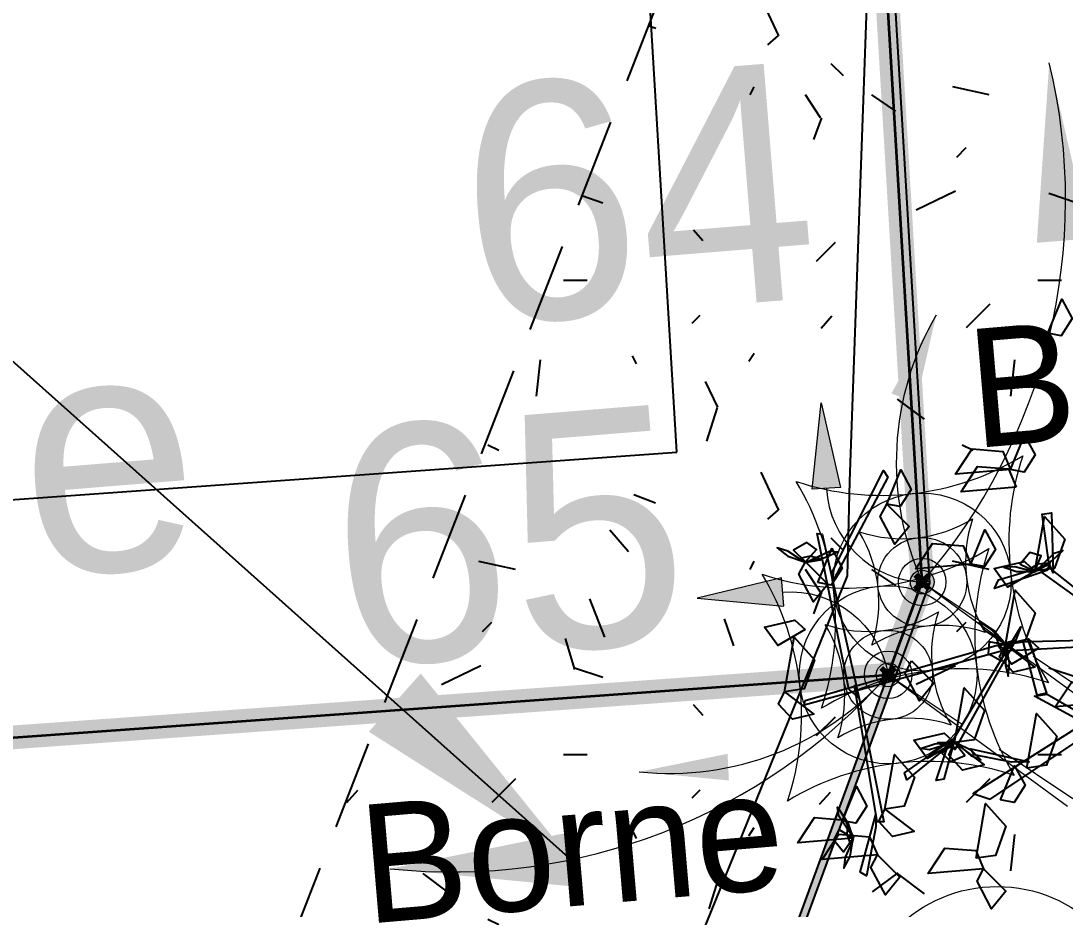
# Model space of a CAD drawing. Header units: metres. Extents: x 1851758 to 1852050, y 5187822 to 5188223.
# Drawn here: x 1851974.421 to 1851978.824, y 5187890.857 to 5187894.601 of the extents above; entities that cross this region are included whole.
import ezdxf

# ---------------------------------------------------------------- set-up
doc = ezdxf.new("R2010")
doc.units = ezdxf.units.M
doc.header["$LTSCALE"] = 2.5
doc.header["$PDMODE"] = 35
doc.header["$PDSIZE"] = 0.03
doc.linetypes.add('L8', pattern=[0.22499999999999998, 0.15, -0.075])
doc.layers.get('0').update_dxf_attribs({"linetype": 'CONTINUOUS', "lineweight": 30})
for name, color, linetype, plot in [('N', 1, 'CONTINUOUS', False), ('PRO_PAR_CONT_DA', 40, 'CONTINUOUS', False), ('PRO_PAR_CONT_DA_D', 7, 'CONTINUOUS', False)]:
    doc.layers.add(name, color=color, linetype=linetype, plot=plot)
for name, color, linetype, lineweight in [('PAR_COT', 150, 'CONTINUOUS', 20), ('PRO_IMP_REP', 6, 'CONTINUOUS', 15), ('PRO_IMP_REP_VENTE', 6, 'CONTINUOUS', 15), ('PRO_PAR', 1, 'CONTINUOUS', 35), ('PRO_PAR_COT', 200, 'CONTINUOUS', 20), ('PRO_PAR_COT_DA', 150, 'CONTINUOUS', 20), ('PRO_PAR_COT_VENTE', 150, 'CONTINUOUS', 20), ('PRO_PAR_DA', 1, 'CONTINUOUS', 35), ('PRO_PAR_P', 7, 'CONTINUOUS', 70), ('PRO_PAR_P_DA', 7, 'CONTINUOUS', 70), ('PRO_PAR_SURF', 157, 'CONTINUOUS', 20), ('PRO_VOI_DEMOLITION', 6, 'CONTINUOUS', 15), ('Z', 7, 'CONTINUOUS', 9)]:
    doc.layers.add(name, color=color, linetype=linetype, lineweight=lineweight)
for name, color, linetype in [('PFM_VRD ET 2D', 7, 'CONTINUOUS'), ('PRO_DEMOL_VEG', 94, 'CONTINUOUS'), ('PRO_PAR_N', 6, 'CONTINUOUS'), ('PRO_PAR_N_DA', 6, 'CONTINUOUS'), ('PRO_VOI', 7, 'CONTINUOUS'), ('PRO_VOI_PLANCHETTES', 232, 'CONTINUOUS'), ('PRO_VOI_VEG', 81, 'CONTINUOUS')]:
    doc.layers.add(name, color=color, linetype=linetype)
doc.styles.add('_ECRITURE', font='NEWSGOTN.TTF')
doc.styles.add('Ecriture', font='NEWSGOTN.TTF')
doc.styles.add('SIMPLEX', font='SIMPLEX.SHX', dxfattribs={"oblique": 27})
doc.styles.get("Standard").update_dxf_attribs({"font": 'arial.ttf'})
doc.dimstyles.get("Standard").update_dxf_attribs({"dimtxt": 0.18, "dimasz": 0.18, "dimexe": 0.18, "dimexo": 0.0625, "dimgap": 0.09, "dimtad": 0, "dimtih": 1, "dimtoh": 1, "dimdec": 4, "dimzin": 0, "dimdsep": 46, "dimtxsty": 'Standard', "dimcen": 0.09, "dimadec": 0, "dimazin": 0, "dimtfac": 1, "dimtdec": 4, "dimtofl": 0, "dimtmove": 0, "dimatfit": 3, "dimfxl": 0, "dimtolj": 1, "dimtzin": 0, "dimarcsym": 0})

# ---------------------------------------------------------------- blocks, each defined once
blk = doc.blocks.new('arbre4')
at = {"layer": 'PRO_VOI_VEG', "linetype": 'ByBlock', "lineweight": -2, "extrusion": (0.6328515770547518, 0.1675419686246528, 0.7559289451851208), "elevation": 5.996452200444799, "flags": 128}
blk.add_lwpolyline([(4.654852707750016, 6.273199076047403), (4.827847909430257, 5.930684353374634), (4.641111694973862, 5.955216664754643), (4.573319949038878, 6.163592308087924), (4.654852707750016, 6.273199076047403)], close=True, dxfattribs=at)
at = {"layer": 'PRO_VOI_VEG', "color": 42, "linetype": 'ByBlock', "lineweight": -2, "extrusion": (-0.3625395980438925, -0.7489143707535945, 0.5547001939146232), "elevation": 2.652228867527713, "flags": 128}
blk.add_lwpolyline([(-5.223895430211493, 5.385470494438495), (-4.892293735069066, 7.020008343297926), (-4.848080178813778, 6.926069386449705), (-5.201788652241746, 5.291531537290787), (-5.223895430211493, 5.385470494438495)], close=True, dxfattribs=at)
at = {"layer": 'PRO_VOI_VEG', "linetype": 'ByBlock', "lineweight": -2, "extrusion": (0.6328515770547773, 0.1675419686247117, 0.7559289451850864), "elevation": 2.161920590225206, "flags": 128}
blk.add_lwpolyline([(4.217413179013985, 5.506706405955171), (4.390408380694165, 5.164191683282434), (4.203672166237757, 5.188723994662394), (4.13588042030284, 5.397099637995696), (4.217413179013985, 5.506706405955171)], close=True, dxfattribs=at)
at = {"layer": 'PRO_VOI_VEG', "linetype": 'ByBlock', "lineweight": -2, "extrusion": (-0.09544169165525994, 0.3605092164952513, 0.9278598969219235), "elevation": 7.146924428846957, "flags": 128}
blk.add_lwpolyline([(1.718209917887853, -1.304973071737955), (2.126277292609412, -1.549691374815339), (1.891194999310345, -1.655889883697944), (1.687161311585565, -1.480431476169171), (1.718209917887853, -1.304973071737955)], close=True, dxfattribs=at)
at = {"layer": 'PRO_VOI_VEG', "linetype": 'ByBlock', "lineweight": -2, "extrusion": (0.6328515720026543, 0.167541974855437, 0.7559289480336822), "elevation": 3.520110823367421, "flags": 128}
blk.add_lwpolyline([(3.876127308524204, 5.321483412621653), (4.049122508607249, 4.97896868822796), (3.862386293061697, 5.003501001444858), (3.794594549840364, 5.211876644111426), (3.876127308524204, 5.321483412621653)], close=True, dxfattribs=at)
at = {"layer": 'PRO_VOI_VEG', "linetype": 'ByBlock', "lineweight": -2, "extrusion": (0.8436645281365724, 0.2233528694954795, 0.4882045264561053), "flags": 128}
for points, elevation in [([(4.217413178038201, 6.308820920877058), (3.954941412186884, 6.203104699163356), (3.89905989255878, 6.57930256772069), (4.1600301536261, 6.521441191251545), (4.217413178038201, 6.308820920877058)], 0.3811324265533615), ([(1.808580141436842, 7.146548760545708), (1.546108375585496, 7.040832538832011), (1.490226855957393, 7.417030407389332), (1.751197117368036, 7.359169031553112), (1.808580141436842, 7.146548760545708)], -1.116415318397298)]:
    blk.add_lwpolyline(points, close=True, dxfattribs=dict(at, elevation=elevation))
at = {"layer": 'PRO_VOI_VEG', "linetype": 'ByBlock', "lineweight": -2, "extrusion": (-0.09544169022611307, 0.3605092176694377, 0.9278598966127121), "elevation": 9.406308162719283, "flags": 128}
blk.add_lwpolyline([(1.761152431702307, -0.2361616631499088), (2.169219807104746, -0.4808799657224005), (1.93413751459348, -0.5870784743859483), (1.730103825791165, -0.4116200689139795), (1.761152431702307, -0.2361616631499088)], close=True, dxfattribs=at)
at = {"layer": 'PRO_VOI_VEG', "color": 6, "linetype": 'ByBlock', "lineweight": -2, "extrusion": (0.7611787925658856, 0.6305843448366285, 0.1515593276406979), "elevation": -0.6234635405356587, "flags": 128}
blk.add_lwpolyline([(5.331411474393352, 5.842569599692428), (5.488528283121969, 5.796468534720064), (5.578860521510883, 5.952280655477908), (5.466927329079663, 6.034917072531294), (5.331411474393352, 5.842569599692428)], close=True, dxfattribs=at)
at = {"layer": 'PRO_VOI_VEG', "color": 6, "linetype": 'ByBlock', "lineweight": -2, "extrusion": (0.291224046289822, 0.8227058376853008, 0.4882045263013352), "elevation": 4.038246234555855, "flags": 128}
blk.add_lwpolyline([(5.329466300138031, 4.263032357402495), (5.237035715293237, 4.048852206892819), (5.318374629603691, 3.932026670061582), (5.429291331254448, 4.063455398858732), (5.329466300138031, 4.263032357402495)], close=True, dxfattribs=at)
at = {"layer": 'PRO_VOI_VEG', "color": 42, "linetype": 'ByBlock', "lineweight": -2, "extrusion": (-0.3625396212320573, -0.7489143594386727, 0.5547001940359128), "elevation": 2.652229003017333, "flags": 128}
blk.add_lwpolyline([(-4.965983020022366, 3.656993597691218), (-5.386011837283535, 5.949104145010384), (-5.341798278920962, 5.949104146024446), (-4.870186978385394, 3.534872953776679), (-4.965983020022366, 3.656993597691218)], close=True, dxfattribs=at)
at = {"layer": 'PRO_VOI_VEG', "color": 6, "linetype": 'ByBlock', "lineweight": -2, "extrusion": (-0.3314115434244422, -0.9362352371672974, 0.1167474606632774), "elevation": -0.7624101497967196, "flags": 128}
blk.add_lwpolyline([(-5.336860743286699, 5.834595436453586), (-5.185274584004223, 6.060054391104718), (-5.288796839054649, 6.274515347968059), (-5.377530199565522, 6.120543379070829), (-5.336860743286699, 5.834595436453586)], close=True, dxfattribs=at)
at = {"layer": 'PRO_VOI_VEG', "linetype": 'ByBlock', "lineweight": -2, "extrusion": (0.6328515764840447, 0.1675419664211868, 0.7559289461512778), "elevation": 2.737030908923159, "flags": 128}
blk.add_lwpolyline([(3.992877846087448, 7.132386626035164), (4.165873048209125, 6.789871902778694), (3.979136834039775, 6.814404214710868), (3.911345087627454, 7.022779857888835), (3.992877846087448, 7.132386626035164)], close=True, dxfattribs=at)
at = {"layer": 'PRO_VOI_VEG', "linetype": 'ByBlock', "lineweight": -2, "extrusion": (0.8436645275083818, 0.2233528701300508, 0.4882045272513639), "elevation": -0.3524103630797155, "flags": 128}
blk.add_lwpolyline([(4.196751464087915, 6.719164580545861), (3.934279699487173, 6.613448358778308), (3.878398178725609, 6.989646227527374), (4.139368439767949, 6.931784850945252), (4.196751464087915, 6.719164580545861)], close=True, dxfattribs=at)
at = {"layer": 'PRO_VOI_VEG', "color": 6, "linetype": 'ByBlock', "lineweight": -2, "extrusion": (-0.0198604910780676, 0.986115019977372, 0.1648718540842099), "elevation": 4.121346885298766, "flags": 128}
blk.add_lwpolyline([(4.480300215660106, 5.096148693946433), (4.258321050487785, 4.989242253954371), (4.187781057763011, 5.168553623457042), (4.313666521594762, 5.222731401259576), (4.480300215660106, 5.096148693946433)], close=True, dxfattribs=at)
at = {"layer": 'PRO_VOI_VEG', "linetype": 'ByBlock', "lineweight": -2, "extrusion": (-0.09544168984778484, 0.3605092179803123, 0.927859896530841), "elevation": 6.970094456916593, "flags": 128}
blk.add_lwpolyline([(2.440202429801014, -0.8650140999430791), (2.848269806770963, -1.109732402381935), (2.613187513080875, -1.215930910987481), (2.409153825380606, -1.040472506060007), (2.440202429801014, -0.8650140999430791)], close=True, dxfattribs=at)
at = {"layer": 'PRO_VOI_VEG', "linetype": 'ByBlock', "lineweight": -2, "extrusion": (0.6328515753069199, 0.1675419672642772, 0.7559289469498874), "elevation": 2.363008661360699, "flags": 128}
blk.add_lwpolyline([(3.4019619983787, 5.274509912455832), (3.574957201355293, 4.931995188716892), (3.388220987217546, 4.956527500889721), (3.320429241073817, 5.164903144155145), (3.4019619983787, 5.274509912455832)], close=True, dxfattribs=at)
at = {"layer": 'PRO_VOI_VEG', "linetype": 'ByBlock', "lineweight": -2, "extrusion": (0.37292896532604, 2.333221296570741e-10, 0.9278598961162451), "elevation": 2.831874639117915, "flags": 128}
blk.add_lwpolyline([(2.431403207451343, 4.089612456178973), (2.839470584220927, 3.84489415441703), (2.604388290559403, 3.738695645968782), (2.400354602205451, 3.914154051142102), (2.431403207451343, 4.089612456178973)], close=True, dxfattribs=at)
at = {"layer": 'PRO_VOI_VEG', "color": 42, "linetype": 'ByBlock', "lineweight": -2, "extrusion": (0.6337533942671311, -0.3924796208005165, 0.6665706132970259), "elevation": -0.09251164966532688, "flags": 128}
blk.add_lwpolyline([(0.721843363917444, 5.164462800616731), (1.105557629231257, 5.379105066887695), (1.135067624569608, 5.269486456370839), (0.6443255472078941, 5.078378031356249), (0.721843363917444, 5.164462800616731)], close=True, dxfattribs=at)
at = {"layer": 'PRO_VOI_VEG', "linetype": 'ByBlock', "lineweight": -2, "extrusion": (9.902516084707278e-10, -0.872729247914461, 0.4882045266429423), "elevation": -0.02065962178289427, "flags": 128}
blk.add_lwpolyline([(-4.729977468990593, 5.288608325476787), (-4.992449235222986, 5.182892103750441), (-5.048330754481273, 5.559089972352796), (-4.787360492969293, 5.50122859582264), (-4.729977468990593, 5.288608325476787)], close=True, dxfattribs=at)
at = {"layer": 'PRO_VOI_VEG', "linetype": 'ByBlock', "lineweight": -2, "extrusion": (0.3729289627531021, 6.70653102349582e-10, 0.9278598971503702), "elevation": 2.383545016417973, "flags": 128}
blk.add_lwpolyline([(2.160836802043797, 6.419027350390691), (2.568904178547104, 6.174309046940347), (2.333821884770055, 6.068110538747973), (2.129788196607018, 6.243568944143271), (2.160836802043797, 6.419027350390691)], close=True, dxfattribs=at)
at = {"layer": 'PRO_VOI_VEG', "linetype": 'ByBlock', "lineweight": -2, "extrusion": (9.90250337966337e-10, -0.872729247914461, 0.4882045266429421), "elevation": -0.09458104162875003, "flags": 128}
blk.add_lwpolyline([(-2.738499308413079, 4.811220378966008), (-3.000971074645443, 4.705504157239663), (-3.056852593903759, 5.081702025842018), (-2.795882332391751, 5.023840649966589), (-2.738499308413079, 4.811220378966008)], close=True, dxfattribs=at)
at = {"layer": 'PRO_VOI_VEG', "color": 6, "linetype": 'ByBlock', "lineweight": -2, "extrusion": (-2.58550336395668e-09, 0.872729248672983, 0.4882045252869852), "elevation": 4.149332346824075, "flags": 128}
blk.add_lwpolyline([(2.738499303968741, 2.437176277664147), (2.646068719377251, 2.2229961271403), (2.727407634288151, 2.106170590538439), (2.838324334543373, 2.237599319250129), (2.738499303968741, 2.437176277664147)], close=True, dxfattribs=at)
at = {"layer": 'PRO_VOI_VEG', "color": 6, "linetype": 'ByBlock', "lineweight": -2, "extrusion": (0.507127396741088, 0.8484406714188032, 0.1515593301549511), "elevation": 1.295747094535363, "flags": 128}
blk.add_lwpolyline([(3.614510274080231, 3.991061743210724), (3.771627082920929, 3.944960678220377), (3.861959320394889, 4.100772799080751), (3.750026128763064, 4.183409216124616), (3.614510274080231, 3.991061743210724)], close=True, dxfattribs=at)
at = {"layer": 'PRO_VOI_VEG', "color": 6, "linetype": 'ByBlock', "lineweight": -2, "extrusion": (-3.934008042531133e-10, -0.9931616336444666, 0.1167474601721787), "elevation": -1.923693782666656, "flags": 128}
blk.add_lwpolyline([(-2.745893758714707, 4.421262196313202), (-2.59430760044957, 4.646721150951228), (-2.697829855284127, 4.861182107802099), (-2.786563216938475, 4.707210138785469), (-2.745893758714707, 4.421262196313202)], close=True, dxfattribs=at)
at = {"layer": 'PRO_VOI_VEG', "color": 6, "linetype": 'ByBlock', "lineweight": -2, "extrusion": (-0.3477822559110318, 0.9229652074596301, 0.1648718541547819), "elevation": 3.87867909880712, "flags": 128}
blk.add_lwpolyline([(1.707251787517529, 3.576110793493084), (1.485272621932296, 3.469204353499747), (1.414732630086224, 3.648515723004567), (1.54061809388788, 3.702693500866393), (1.707251787517529, 3.576110793493084)], close=True, dxfattribs=at)
at = {"layer": 'PRO_VOI_VEG', "color": 42, "linetype": 'ByBlock', "lineweight": -2, "extrusion": (0.7153218133100039, -0.645267213314137, 0.2682255148651899), "elevation": -2.428687522517158, "flags": 128}
blk.add_lwpolyline([(0.01887781761952034, 4.569775099356362), (-0.2971662024347974, 5.891767282925996), (-0.2177264096201317, 5.882380930819284), (0.06399735996929068, 4.605694129190047), (0.01887781761952034, 4.569775099356362)], close=True, dxfattribs=at)
at = {"layer": 'PRO_VOI_VEG', "color": 42, "linetype": 'ByBlock', "lineweight": -2, "extrusion": (0.4408518980111618, -0.7193845531635528, 0.5367825152607264), "elevation": -0.8689689141012429, "flags": 128}
blk.add_lwpolyline([(-0.9770542208273275, 3.342292868058727), (-1.036052266999488, 5.079242706823988), (-0.9673284414216552, 5.028178271704519), (-0.9484223508189942, 3.14215411656097), (-0.9770542208273275, 3.342292868058727)], close=True, dxfattribs=at)
at = {"layer": 'PRO_VOI_VEG', "linetype": 'ByBlock', "lineweight": -2, "extrusion": (0.3729289653261127, 2.332702248686225e-10, 0.9278598961162159), "elevation": 3.088181152103921, "flags": 128}
blk.add_lwpolyline([(1.925754502660397, 4.665868742656523), (2.333821878088877, 4.421150440894611), (2.098739585768503, 4.314951932446407), (1.894705897414556, 4.490410337619648), (1.925754502660397, 4.665868742656523)], close=True, dxfattribs=at)
at = {"layer": 'PRO_VOI_VEG', "linetype": 'ByBlock', "lineweight": -2, "extrusion": (-4.92671434400822e-09, -0.6546536714009498, 0.7559289454183225), "elevation": 2.066783454159624, "flags": 128}
blk.add_lwpolyline([(-5.067065106613002, 4.648405319528425), (-4.894069901378073, 4.305890596714767), (-5.080806116572655, 4.330422908313212), (-5.148597864314843, 4.53879855164224), (-5.067065106613002, 4.648405319528425)], close=True, dxfattribs=at)
at = {"layer": 'PRO_VOI_VEG', "color": 6, "linetype": 'ByBlock', "lineweight": -2, "extrusion": (-0.8316628865825317, -0.5302396757320886, 0.1648718573945856), "elevation": 2.378398519707663, "flags": 128}
blk.add_lwpolyline([(-3.330093284966256, 4.285897457330333), (-3.552072450270093, 4.178991017278286), (-3.622612443382427, 4.358302386881572), (-3.49672697934601, 4.412480164765344), (-3.330093284966256, 4.285897457330333)], close=True, dxfattribs=at)
at = {"layer": 'PRO_VOI_VEG', "color": 42, "linetype": 'ByBlock', "lineweight": -2, "extrusion": (0.2842696154051172, -0.7161500561625531, 0.63743225743274), "elevation": -0.0115354772805758, "flags": 128}
blk.add_lwpolyline([(-2.284392231801416, 4.59009426014365), (-3.860568338283276, 5.765042622871657), (-3.829555462973935, 5.803536213888218), (-2.148918163872986, 4.591413897198832), (-2.284392231801416, 4.59009426014365)], close=True, dxfattribs=at)
at = {"layer": 'PRO_VOI_VEG', "linetype": 'ByBlock', "lineweight": -2, "extrusion": (0.8436645281365744, 0.2233528694954789, 0.4882045264561019), "elevation": 0.1095947294997495, "flags": 128}
blk.add_lwpolyline([(3.004098483665665, 6.979458612022642), (2.741626717814327, 6.873742390308982), (2.685745198186243, 7.249940258866285), (2.946715459596867, 7.192078883030081), (3.004098483665665, 6.979458612022642)], close=True, dxfattribs=at)
at = {"layer": 'PRO_VOI_VEG', "color": 42, "linetype": 'ByBlock', "lineweight": -2, "extrusion": (0.0001354248712276453, 0.8727292365974331, 0.4882045280906008), "elevation": 3.412452964492166, "flags": 128}
blk.add_lwpolyline([(3.080678025601514, 2.136270485719056), (3.869153132456578, 3.581946630946174), (3.898628836657619, 3.484921386274423), (3.006988762359661, 1.95192252046057), (3.080678025601514, 2.136270485719056)], close=True, dxfattribs=at)
at = {"layer": 'PRO_VOI_VEG', "color": 6, "linetype": 'ByBlock', "lineweight": -2, "extrusion": (0.9719129550810254, 0.2043409841923114, 0.1167474621779268), "elevation": -2.150903893018177, "flags": 128}
blk.add_lwpolyline([(2.530943355061626, 4.90380742133646), (2.682529512401653, 5.129266376028013), (2.579007257327144, 5.343727332929801), (2.490273897548507, 5.189755363776119), (2.530943355061626, 4.90380742133646)], close=True, dxfattribs=at)
at = {"layer": 'PRO_VOI_VEG', "color": 42, "linetype": 'ByBlock', "lineweight": -2, "extrusion": (-0.5645831090252024, 0.6655090163363183, 0.488204529043415), "elevation": 5.954428030718473, "flags": 128}
blk.add_lwpolyline([(2.194934317819501, 1.724939668424219), (2.983409421652369, 3.17061581472735), (3.012885127147791, 3.073590569996334), (2.121245054777947, 1.540591703246236), (2.194934317819501, 1.724939668424219)], close=True, dxfattribs=at)
at = {"layer": 'PRO_VOI_VEG', "color": 6, "linetype": 'ByBlock', "lineweight": -2, "extrusion": (-0.8540572179146446, -0.1795622652935973, 0.4882045282568868), "elevation": 4.616454840073045, "flags": 128}
blk.add_lwpolyline([(-2.538337799972357, 2.694607630345429), (-2.630768383516835, 2.480427478729629), (-2.549429467054612, 2.363601942589615), (-2.43851276740945, 2.495030671551501), (-2.538337799972357, 2.694607630345429)], close=True, dxfattribs=at)
at = {"layer": 'PRO_VOI_VEG', "linetype": 'ByBlock', "lineweight": -2, "extrusion": (9.90252408601306e-10, -0.872729247914461, 0.4882045266429419), "elevation": 0.04560265504072247, "flags": 128}
blk.add_lwpolyline([(-2.920642493366697, 3.78193379707616), (-3.183114258258012, 3.676217575349828), (-3.238995777516271, 4.052415443952197), (-2.978025516004263, 3.994554068076766), (-2.920642493366697, 3.78193379707616)], close=True, dxfattribs=at)
at = {"layer": 'PRO_VOI_VEG', "linetype": 'ByBlock', "lineweight": -2, "extrusion": (1.090253826038265e-10, -0.6546536694783051, 0.7559289470833819), "elevation": 2.220680926141846, "flags": 128}
blk.add_lwpolyline([(-3.177600285947418, 4.470699833832652), (-3.004605084045154, 4.128185110013035), (-3.191341299097143, 4.152717421683549), (-3.25913304428654, 4.361093064392991), (-3.177600285947418, 4.470699833832652)], close=True, dxfattribs=at)
at = {"layer": 'PRO_VOI_VEG', "color": 6, "linetype": 'ByBlock', "lineweight": -2, "extrusion": (-0.9346287299281957, 0.321712463280048, 0.1515593222572988), "elevation": 4.279643278212683, "flags": 128}
blk.add_lwpolyline([(-0.7702186422481934, 3.991549292618378), (-0.6131018327785409, 3.945448227581149), (-0.5227695946282165, 4.10126034841505), (-0.6347027863460444, 4.183896765296631), (-0.7702186422481934, 3.991549292618378)], close=True, dxfattribs=at)
at = {"layer": 'PRO_VOI_VEG', "color": 42, "linetype": 'ByBlock', "lineweight": -2, "extrusion": (0.4408518946226911, -0.7193845549899395, 0.5367825155959448), "elevation": -0.8629209249757832, "flags": 128}
blk.add_lwpolyline([(-1.02103542758397, 3.263422007485913), (-1.749192534636888, 4.745540094768251), (-1.632048814575823, 4.707278963116241), (-0.9543935851295544, 3.246425325110855), (-1.02103542758397, 3.263422007485913)], close=True, dxfattribs=at)
at = {"layer": 'PRO_VOI_VEG', "color": 42, "linetype": 'ByBlock', "lineweight": -2, "extrusion": (-0.26876899997765, 0.9338948272343316, 0.2358043178484485), "elevation": 3.411779201765612, "flags": 128}
blk.add_lwpolyline([(2.333520906004944, 2.782376796858184), (2.473530509086095, 4.749070856272424), (2.547219769584169, 4.610119645547807), (2.377734464143319, 2.707556914087932), (2.333520906004944, 2.782376796858184)], close=True, dxfattribs=at)
at = {"layer": 'PRO_VOI_VEG', "linetype": 'ByBlock', "lineweight": -2, "extrusion": (0.372928965144272, -8.747815661313753e-10, 0.9278598961893021), "elevation": 2.836761678597704, "flags": 128}
blk.add_lwpolyline([(1.287040336529929, 5.291408909976189), (1.695107713974144, 5.046690608094961), (1.460025420605495, 4.940492098998584), (1.255991731767747, 5.11595050485377), (1.287040336529929, 5.291408909976189)], close=True, dxfattribs=at)
at = {"layer": 'PRO_VOI_VEG', "linetype": 'ByBlock', "lineweight": -2, "extrusion": (9.90355370286441e-10, -0.8727292479144007, 0.48820452664305), "elevation": 0.9041378958029831, "flags": 128}
blk.add_lwpolyline([(-3.851775520287702, 4.252537251124323), (-4.114247285178966, 4.146821029397964), (-4.170128805778281, 4.523018898000364), (-3.909158544266362, 4.465157521470154), (-3.851775520287702, 4.252537251124323)], close=True, dxfattribs=at)
at = {"layer": 'PRO_VOI_VEG', "color": 42, "linetype": 'ByBlock', "lineweight": -2, "extrusion": (-0.2581089478400022, 0.8968542317460163, 0.3592106040252572), "elevation": 3.984935858083299, "flags": 128}
blk.add_lwpolyline([(2.473530517522166, 4.266475772619193), (2.0535017231761, 6.769296444171339), (2.097715280192568, 6.76929644431512), (2.569326557789149, 4.13312876962667), (2.473530517522166, 4.266475772619193)], close=True, dxfattribs=at)
at = {"layer": 'PRO_VOI_VEG', "linetype": 'ByBlock', "lineweight": -2, "extrusion": (-0.09544168935556778, 0.360509219491055, 0.9278598959944899), "elevation": 7.101389977686625, "flags": 128}
blk.add_lwpolyline([(2.115363416018887, 0.9369036163858673), (2.523430793513934, 0.6921853148226673), (2.288348501691438, 0.5859868065971752), (2.084314812318201, 0.7614452114052428), (2.115363416018887, 0.9369036163858673)], close=True, dxfattribs=at)
at = {"layer": 'PRO_VOI_VEG', "linetype": 'ByBlock', "lineweight": -2, "extrusion": (0.3729289653261229, 2.332669783287906e-10, 0.9278598961162118), "elevation": 2.980591059444327, "flags": 128}
blk.add_lwpolyline([(0.9499412112803749, 6.147512108457237), (1.358008588050021, 5.902793806695355), (1.12292629438854, 5.796595298247123), (0.9188926060345635, 5.97205370342042), (0.9499412112803749, 6.147512108457237)], close=True, dxfattribs=at)
at = {"layer": 'PRO_VOI_VEG', "color": 6, "linetype": 'ByBlock', "lineweight": -2, "extrusion": (-0.103799280664934, -0.980837897716187, 0.1648718524707382), "elevation": -0.105748706696597, "flags": 128}
blk.add_lwpolyline([(-3.96385934899814, 4.701146099641687), (-4.185838513781239, 4.594239659678857), (-4.256378506944611, 4.7735510291325), (-4.130493042876809, 4.827728807147795), (-3.96385934899814, 4.701146099641687)], close=True, dxfattribs=at)
at = {"layer": 'PRO_VOI_VEG', "color": 6, "linetype": 'ByBlock', "lineweight": -2, "extrusion": (0.4460583923071009, 0.8873567159065104, 0.1167474598782213), "elevation": -0.03211649142968342, "flags": 128}
blk.add_lwpolyline([(4.012086259714817, 4.654741161552177), (4.163672417322291, 4.880200116182357), (4.060150163515161, 5.094661073025765), (3.971416803039249, 4.940689104075822), (4.012086259714817, 4.654741161552177)], close=True, dxfattribs=at)
at = {"layer": 'PRO_VOI_VEG', "color": 42, "linetype": 'ByBlock', "lineweight": -2, "extrusion": (-0.382909766412101, 0.8062290061884299, 0.4509710637797586), "elevation": 4.645509208148903, "flags": 128}
blk.add_lwpolyline([(3.015926629607002, 2.910571467177255), (3.43388786079253, 2.821792185092883), (3.407461265360407, 2.698458804324559), (2.911650620563735, 2.889042479465165), (3.015926629607002, 2.910571467177255)], close=True, dxfattribs=at)
at = {"layer": 'PRO_VOI_VEG', "color": 42, "linetype": 'ByBlock', "lineweight": -2, "extrusion": (0.0001527537690917303, 0.9844171077022043, 0.1758491817709515), "elevation": 2.078335839508282, "flags": 128}
blk.add_lwpolyline([(3.869153128330647, 4.406135549090485), (4.038638433078127, 5.816132855874172), (4.104958768964878, 5.751056057099569), (3.920735613196927, 4.406135549166976), (3.869153128330647, 4.406135549090485)], close=True, dxfattribs=at)
at = {"layer": 'PRO_VOI_VEG', "color": 6, "linetype": 'ByBlock', "lineweight": -2, "extrusion": (-0.391968638276696, -0.7797544021139439, 0.4882045257793489), "elevation": 2.754595039975372, "flags": 128}
blk.add_lwpolyline([(-4.01948070050025, 3.736131550936212), (-4.111911283349443, 3.521951400072487), (-4.030572369751763, 3.405125863706058), (-3.919655669043412, 3.536554592459203), (-4.01948070050025, 3.736131550936212)], close=True, dxfattribs=at)
at = {"layer": 'PRO_VOI_VEG', "linetype": 'ByBlock', "lineweight": -2, "extrusion": (4.783922286073555e-09, -0.6546536696310155, 0.7559289469511306), "elevation": 2.638817472397718, "flags": 128}
blk.add_lwpolyline([(-3.851775512343082, 3.98787733648509), (-3.678780310948699, 3.645362612745415), (-3.865516527209282, 3.669894924410172), (-3.933308269932766, 3.878270568499294), (-3.851775512343082, 3.98787733648509)], close=True, dxfattribs=at)
at = {"layer": 'PRO_VOI_VEG', "color": 42, "linetype": 'ByBlock', "lineweight": -2, "extrusion": (0.5126588905090412, -0.2563206847509619, 0.8194391792871738), "elevation": 0.3478993989459942, "flags": 128}
blk.add_lwpolyline([(0.2399880099084057, 3.107711043351354), (-0.9758848185235239, 4.89264500773186), (-1.005360523905366, 4.713336573013623), (0.2105123047283747, 3.009906443190626), (0.2399880099084057, 3.107711043351354)], close=True, dxfattribs=at)
at = {"layer": 'PRO_VOI_VEG', "color": 6, "linetype": 'ByBlock', "lineweight": -2, "extrusion": (-0.8341612866382591, -0.5302873915761267, 0.1515593290081205), "elevation": 3.220728323305037, "flags": 128}
blk.add_lwpolyline([(-3.1361043281948, 4.153913310676724), (-2.978987519294805, 4.107812245694583), (-2.888655280492387, 4.263624366435379), (-3.000588472649093, 4.346260783556398), (-3.1361043281948, 4.153913310676724)], close=True, dxfattribs=at)
at = {"layer": 'PRO_VOI_VEG', "linetype": 'ByBlock', "lineweight": -2, "extrusion": (0.3729289653261291, 2.332613071250079e-10, 0.9278598961162093), "elevation": 4.537542230996404, "flags": 128}
blk.add_lwpolyline([(0.8834084848089826, 5.430049348328394), (1.291475862919738, 5.18533104656646), (1.05639356925826, 5.079132538118282), (0.8523598809042804, 5.254590943291545), (0.8834084848089826, 5.430049348328394)], close=True, dxfattribs=at)
at = {"layer": 'PRO_VOI_VEG', "linetype": 'ByBlock', "lineweight": -2, "extrusion": (0.6328515770547561, 0.1675419686246429, 0.7559289451851194), "elevation": 2.268149088305412, "flags": 128}
blk.add_lwpolyline([(2.211750814972452, 7.979690851621092), (2.384746016652607, 7.637176128948301), (2.198009800899837, 7.661708440587736), (2.130218056261287, 7.870084083661617), (2.211750814972452, 7.979690851621092)], close=True, dxfattribs=at)
at = {"layer": 'PRO_VOI_VEG', "color": 42, "linetype": 'ByBlock', "lineweight": -2, "extrusion": (0.700309191803393, -0.350142611138922, 0.6220668675797612), "elevation": -0.9356978697081371, "flags": 128}
blk.add_lwpolyline([(-0.6737587730267691, 4.484947739815301), (-0.6516519873443214, 5.002210010318441), (-0.607438428091813, 5.056658670469841), (-0.6516519979136285, 4.249003544890941), (-0.6737587730267691, 4.484947739815301)], close=True, dxfattribs=at)
at = {"layer": 'PRO_VOI_VEG', "linetype": 'ByBlock', "lineweight": -2, "extrusion": (-0.09544169098581742, 0.3605092185499099, 0.9278598961924699), "elevation": 7.198625547678166, "flags": 128}
blk.add_lwpolyline([(4.556061923506641, 0.694978222252189), (4.964129298942387, 0.4502599203658035), (4.72904700629655, 0.3440614119999998), (4.52501331771645, 0.5195198177304077), (4.556061923506641, 0.694978222252189)], close=True, dxfattribs=at)
at = {"layer": 'PRO_VOI_VEG', "color": 6, "linetype": 'ByBlock', "lineweight": -2, "extrusion": (-0.9694884351037572, -0.181409609183786, 0.1648718529520859), "elevation": 5.771331620305297, "flags": 128}
blk.add_lwpolyline([(-1.696160980104766, 6.084163998685814), (-1.918140146811564, 5.977257558714263), (-1.988680137489374, 6.156568928182546), (-1.862794674955837, 6.210746706245651), (-1.696160980104766, 6.084163998685814)], close=True, dxfattribs=at)
at = {"layer": 'PRO_VOI_VEG', "color": 6, "linetype": 'ByBlock', "lineweight": -2, "extrusion": (-0.8593423733438028, 0.1522728667957997, 0.4882045262117393), "elevation": 7.743524480749341, "flags": 128}
blk.add_lwpolyline([(0.0661086095861575, 3.618613411907167), (-0.02632197484394838, 3.404433261207118), (0.05501693997354895, 3.287607724585289), (0.1659336408185117, 3.41903645337487), (0.0661086095861575, 3.618613411907167)], close=True, dxfattribs=at)
at = {"layer": 'PRO_VOI_VEG', "color": 6, "linetype": 'ByBlock', "lineweight": -2, "extrusion": (0.9779274354532275, -0.1732857800933736, 0.1167474599522599), "elevation": -4.140929166669146, "flags": 128}
blk.add_lwpolyline([(-0.07350305401781254, 7.486858074960846), (0.07808310446393918, 7.712317029592998), (-0.02543914921880752, 7.926777986438282), (-0.1141725105833741, 7.772806017356852), (-0.07350305401781254, 7.486858074960846)], close=True, dxfattribs=at)
at = {"layer": 'PRO_VOI_VEG', "color": 42, "linetype": 'ByBlock', "lineweight": -2, "extrusion": (-0.8136118836419537, 0.3669615811107781, 0.4509710642438932), "elevation": 6.654346989212991, "flags": 128}
blk.add_lwpolyline([(1.17765958553981, 2.883788977167609), (1.595620815891177, 2.795009694754558), (1.569194221907358, 2.671676313953849), (1.073383575975357, 2.862259989144532), (1.17765958553981, 2.883788977167609)], close=True, dxfattribs=at)
at = {"layer": 'PRO_VOI_VEG', "linetype": 'ByBlock', "lineweight": -2, "extrusion": (-4.926551909198581e-09, -0.654653671400955, 0.755928945418318), "elevation": 2.859500692087883, "flags": 128}
blk.add_lwpolyline([(-4.592481214214421, 3.733054300008516), (-4.419486008979555, 3.390539577194828), (-4.606222225515182, 3.415071888793286), (-4.674013971916225, 3.623447531108553), (-4.592481214214421, 3.733054300008516)], close=True, dxfattribs=at)
at = {"layer": 'PRO_VOI_VEG', "linetype": 'ByBlock', "lineweight": -2, "extrusion": (0.6328515753071086, 0.1675419672641248, 0.7559289469497634), "elevation": 3.056475110064656, "flags": 128}
blk.add_lwpolyline([(1.613064933976953, 7.069410386036459), (1.786060136953748, 6.72689566229757), (1.599323921176271, 6.751427973749828), (1.531532176672082, 6.959803617735821), (1.613064933976953, 7.069410386036459)], close=True, dxfattribs=at)
at = {"layer": 'PRO_VOI_VEG', "linetype": 'ByBlock', "lineweight": -2, "extrusion": (-0.0954416891783149, 0.360509220034907, 0.9278598958014153), "elevation": 5.955816218466023, "flags": 128}
blk.add_lwpolyline([(4.46330576072267, 0.4445889517592616), (4.87137313840688, 0.1998706505113488), (4.636290845369908, 0.09367214242260591), (4.432257157157616, 0.2691305467546368), (4.46330576072267, 0.4445889517592616)], close=True, dxfattribs=at)
at = {"layer": 'PRO_VOI_VEG', "color": 6, "linetype": 'ByBlock', "lineweight": -2, "extrusion": (-0.7469433197076523, 0.6473835395670007, 0.151559327795467), "elevation": 5.245185682861905, "flags": 128}
blk.add_lwpolyline([(2.634051960339096, 6.203824576015954), (2.791168768161909, 6.157723511042489), (2.881501006169808, 6.313535631668342), (2.769567815439885, 6.396172048859441), (2.634051960339096, 6.203824576015954)], close=True, dxfattribs=at)
at = {"layer": 'PRO_VOI_VEG', "linetype": 'ByBlock', "lineweight": -2, "extrusion": (0.3729289653261127, 2.332702328474257e-10, 0.9278598961162159), "elevation": 5.450082019384236, "flags": 128}
blk.add_lwpolyline([(0.3069100256409089, 6.502160427385062), (0.7149774024105241, 6.25744212562313), (0.4798951100901498, 6.151243617174952), (0.2758614203950108, 6.326702022348218), (0.3069100256409089, 6.502160427385062)], close=True, dxfattribs=at)
at = {"layer": 'PRO_VOI_VEG', "linetype": 'ByBlock', "lineweight": -2, "extrusion": (-0.09544168917833105, 0.360509220034994, 0.9278598958013798), "elevation": 6.993439186294228, "flags": 128}
blk.add_lwpolyline([(3.786252524773027, 1.504814578347696), (4.194319902457242, 1.260096277099785), (3.959237609420375, 1.153897769011089), (3.755203921207956, 1.329356173343103), (3.786252524773027, 1.504814578347696)], close=True, dxfattribs=at)
at = {"layer": 'PRO_VOI_VEG', "linetype": 'ByBlock', "lineweight": -2, "extrusion": (0.8436645278594523, 0.2233528691090942, 0.4882045271117664), "elevation": -0.3045115933004796, "flags": 128}
blk.add_lwpolyline([(1.211798959008643, 7.211109590313923), (0.9493271931751927, 7.105393368555809), (0.8934456721869929, 7.48159123727123), (1.154415934903785, 7.42372986131166), (1.211798959008643, 7.211109590313923)], close=True, dxfattribs=at)
blk = doc.blocks.new('fleche cote2')
blk.add_hatch(color=0).paths.add_polyline_path([(-0.5235499792934206, 0.3994689397086404), (-0.5235499792934206, 0.5500306152125631), (-0.9745231276489221, 0.4747497774606018)])
at = {"color": 0}
blk.add_lwpolyline([(-0.5235499792934206, 0.3994689397086404), (-0.5235499792934206, 0.5500306152125631), (-0.9745231276489221, 0.4747497774606018)], close=True, dxfattribs=at)
blk.add_lwpolyline([(-0.5235499792934206, 0.4747497774606018, -0.3858821235194881), (0, 0)], format="xyb", dxfattribs=at)
blk = doc.blocks.new('fleche cote')
blk.add_hatch(color=0).paths.add_polyline_path([(-0.5235499792934206, -0.3994689397086404), (-0.5235499792934206, -0.5500306152125631), (-0.9745231276489221, -0.4747497774606018)])
at = {"color": 0}
blk.add_lwpolyline([(-0.5235499792934206, -0.4747497774606018, 0.3858821235194881), (0, 0)], format="xyb", dxfattribs=at)
blk.add_lwpolyline([(-0.5235499792934206, -0.3994689397086404), (-0.5235499792934206, -0.5500306152125631), (-0.9745231276489221, -0.4747497774606018)], close=True, dxfattribs=at)
blk = doc.blocks.new('TCPOINT')
blk.add_point((0, 0))
at = {"layer": 'N'}
blk.add_attdef('MAT', (0.2000000029802322, 0.2000000029802322), '', height=0.34, dxfattribs=at)
at = {"layer": 'Z', "style": 'SIMPLEX'}
blk.add_attdef('ALT', (0.2000000029802322, -0.5400000214576721), '', height=0.34, dxfattribs=at)
blk = doc.blocks.new('BORNE IMP')
at = {"layer": 'PRO_IMP_REP'}
for radius in [0.3749999999999998, 0.09999999999999996]:
    blk.add_circle((0, -9.313225746154785e-10), radius, dxfattribs=at)
for centre, start, end in [((-0.04734355490654707, 1.518239515833557), 246.9186575257643, 296.653515495094), ((1.518239517696202, 0.04734355490654707), 156.9186575257643, 206.653515530908), ((-1.518239517230541, -0.04734355211257935), 336.9186575257643, 26.65351553090795), ((0.04734355397522449, -1.518239514902234), 66.9186575257643, 116.653515495094)]:
    blk.add_arc(centre, 1.1439775, start, end, dxfattribs=at)
blk = doc.blocks.new('PAR REP VENTE')
at = {"layer": 'PRO_IMP_REP_VENTE'}
for radius in [0.3749999999999998, 0.09999999999999996]:
    blk.add_circle((0, 0), radius, dxfattribs=at)
for centre, start, end in [((-0.1700269998982549, 1.509431502781808), 251.5594525002281, 301.2943104897682), ((1.509431503713131, 0.1700270008295774), 161.5594524749176, 211.2943105011675), ((-1.5094315034803, -0.1700269961729646), 341.5594524749176, 31.29431050116755), ((0.1700269987341017, -1.509431499987841), 71.5594525002281, 121.2943104897682)]:
    blk.add_arc(centre, 1.1439775, start, end, dxfattribs=at)
blk = doc.blocks.new('PRO_PAR_COT_02B')
at = {"layer": 'PRO_PAR_COT_DA'}
blk.add_lwpolyline([(-2.153097485611956, -0.6655244365487505, 0, 0.2249999999999568, 0), (-1.400755007239799, -0.6802136062782864, 0.2249999999999568, 0.2249999999999568, 0)], format="xyseb", dxfattribs=at)
blk.add_arc((-1.720410589082907, 1.750252689058087), 2.454220257082066, 259.8454945167471, 314.5073609535235, dxfattribs=at)
blk = doc.blocks.new('PRO_PAR_COT_01B')
at = {"layer": 'PRO_PAR_COT_DA'}
blk.add_lwpolyline([(-2.153097485299493, 0.6655244365204152, 0, 0.2249999999999568, 0), (-1.40075500634526, 0.6802136063954702, 0.2249999999999568, 0.2249999999999568, 0)], format="xyseb", dxfattribs=at)
blk.add_arc((-1.720410589061483, -1.750252689050042), 2.454220257082066, 45.49263904764548, 100.1545054832529, dxfattribs=at)

msp = doc.modelspace()

# ---------------------------------------------------------------- hatches: boundary and pattern name
at = {"layer": 'PRO_DEMOL_VEG'}
h = msp.add_hatch(dxfattribs=at)
h.set_pattern_fill('HAIE', color=256, scale=2)
h.set_pattern_definition([(109.29004622, (1.40212, 0.0074318), (-12.00000000075111, 34.00000000060249), [0.120678, -42.2585622]), (161.565051177, (0.8664, 1.825), (-2.000000000001025, 2.721489700263646e-12), [0.12626, -6.19829532034]), (106.927513064, (0.7466, 1.865), (-7.999999999929839, 26.00000000000915), [0.13692, -47.9463411206]), (111.250505507, (0.8720399999999999, 0), (-3.999999999979282, 10.00000000001609), [0.17299, -38.4534258316]), (28.4429286244, (0.6042, 1.1642), (21.99999999990607, 11.99999999996743), [0.15552, -54.43385625579999]), (83.65980825410001, (0.587, 1.0104), (-5.666855873442955e-13, 2.000000000000791), [0.15476, -17.95601027628]), (28.07248693590001, (1.6701, 1.9105), (26.00000000007152, 14.0000000000657), [0.096834, -33.903166]), (69.44395478040002, (1.7556, 0.09287999999999999), (2.000000000005118, 6.000000000007711), [0.09739999999999999, -16.99060749064]), (122.905242923, (1.784, 0.18408), (-4.000000000000212, 5.999999999997449), [0.1153, -40.3816134626]), (135, (1.8809, 0.3607), (-2.00000000000128, 2.220446049250313e-16), [0.072554, -2.75587312474]), (156.250505507, (1.9892, 1.5972), (-31.99999999991917, 14.00000000005319), [0.15574, -54.470261135]), (45, (1.76696, 1.58004), (2.220446049250313e-16, 2.00000000000128), [0.112844, -2.71558312474]), (48.3664606634, (1.784, 1.2952), (14.00000000003666, 16.00000000002448), [0.06856, -24.0146291576]), (34.6951535312, (1.7954, 0.9420000000000001), (19.99999999992614, 13.99999999993134), [0.09009999999999999, -31.5326766016]), (128.290163192, (1.1, 1.9276), (-7.999999999953592, 10.0000000000289), [0.09224, -48.3226337476]), (72.2553283749, (1.3052, 0.8222), (14.00000000002594, 43.99999999996736), [0.14956, -52.34805899359999]), (115.346175942, (1.3508, 0.9646), (-2.000000000006953, 4.00000000000519), [0.11984, -41.92775208320001]), (115.016893478, (1.6076, 0.5318), (-1.999999999991585, 4.000000000000509), [0.17592, -32.9299707144]), (41.1859251657, (1.5618, 0.4918), (2.000000000007214, 2.000000000005787), [0.06054, -21.1997516254]), (63.4349488229, (1.48768, 0.28088), (7.683853553430708e-13, 2.000000000000188), [0.038226, -4.433909955]), (131.185925166, (0.9746, 0.355), (-2.000000000016259, 1.999999999996742), [0.12114, -21.1391516254]), (159.44395478, (1.08862, 0.56006), (-5.999999999993748, 2.000000000047006), [0.09740399999999999, -16.99060349064]), (19.7988763545, (0.7466, 0.7652), (21.99999999991514, 7.999999999958519), [0.06677999999999999, -53.0745410224]), (116.565051177, (1.00886, 1.14702), (-1.999999999997466, 2.00000000000291), [0.038226, -4.433909955]), (45, (1.24246, 1.31794), (2.220446049250313e-16, 2.00000000000128), [0.04837, -2.78005712474]), (56.30993247399999, (1.48188, 1.15838), (1.999999999999754, 3.999999999998197), [0.041158, -7.16994455092]), (131.185925166, (1.2882, 1.6656), (-2.000000000016259, 1.999999999996742), [0.06062000000000001, -21.1996716254]), (0, (0.7, 1.5), (0, 2), [0.1, -1.9]), (146.309932474, (0.10246, 0.2126), (-3.999999999998197, 1.999999999999754), [0.12314, -7.08796255092]), (143.130102354, (0.2222, 0.9133600000000001), (-5.999999999989112, 4.000000000016334), [0.142448, -9.857552]), (36.3843518158, (0, 0.91912), (7.999999999998896, 5.999999999991398), [0.134434, -47.06726088479999]), (136.73570459, (0.108186, 1.33496), (-32.00000000032876, 29.9999999991823), [0.133152, -46.55731811999999]), (25.70995378079999, (0.188, 1.7966), (3.999999999998412, 1.99999999999826), [0.18352, -59.749776255]), (127.405356631, (0.3418, 0.315), (-19.99999999980061, 26.00000000012431), [0.122, -42.679869118]), (45, (0.35894, 0.018788), (2.220446049250313e-16, 2.00000000000128), [0.056422, -2.77200512474]), (153.434948823, (0.42738, 0.7823399999999999), (-2.000000000000188, -2.722044811775959e-12), [0.05086999999999999, -4.421265954999999]), (167.471192291, (0.4958, 0.2808), (-10.00000000000823, 1.999999999974886), [0.15776, -18.28132891458]), (45, (0.4, 1.3), (2.220446049250313e-16, 2.00000000000128), [0.141422, -2.68700512474])])
edge = h.paths.add_edge_path()
edge.add_line((1851974.492656803, 5187887.982872954), (1851978.834558276, 5187888.245566652))
edge.add_arc((1851937.385270409, 5187915.330256519), 49.51387573068713, 326.8377279627563, 333.4261478764597)
edge.add_arc((1851969.924446991, 5187898.31779015), 12.8185845347243, 336.3721624291435, 356.8639338718928)
edge.add_arc((1851963.75904068, 5187897.848276618), 18.96621016543794, 359.299857697093, 371.0416900252248)
edge.add_arc((1851978.705081291, 5187900.350344681), 3.839254114517105, 17.12351222171914, 45.1657280511988)
edge.add_line((1851981.411980113, 5187903.072948384), (1851977.359333911, 5187895.333842533))
edge.add_line((1851977.359333911, 5187895.333842533), (1851974.492656803, 5187887.982872954))
at = {"layer": 'PRO_VOI_PLANCHETTES'}
h = msp.add_hatch(color=256, dxfattribs=at)
h.dxf.hatch_style = 1
h.paths.add_polyline_path([(1851899.136418679, 5187902.862846924), (1851900.493980764, 5187883.965187418), (1851977.187052297, 5187889.419360055), (1851978.221012183, 5187892.235550203), (1851977.132021916, 5187910.471016141), (1851977.161946983, 5187910.473165886), (1851978.251332085, 5187892.231088336), (1851977.208528857, 5187889.390811632), (1851900.466205922, 5187883.93313639), (1851899.10649579, 5187902.860697336)])

# ---------------------------------------------------------------- linework, layer by layer
at = {"layer": 'PAR_COT'}
msp.add_circle((1851978.536799738, 5187890.352342579), 0.6, dxfattribs=at)
at = {"layer": 'PFM_VRD ET 2D', "flags": 128}
msp.add_lwpolyline([(1851956.64231858, 5187889.105274023), (1851969.131087308, 5187889.483381683), (1851971.365159399, 5187889.510527665), (1851973.82817154, 5187889.150411138), (1851975.058335651, 5187889.433433252), (1851976.892652031, 5187889.766425577), (1851977.906102533, 5187892.262393173), (1851977.915718704, 5187892.660480433), (1851978.000550186, 5187895.013365182), (1851978.004172869, 5187895.79560364), (1851978.016026856, 5187896.171344387), (1851977.9640652, 5187896.488663168), (1851977.389080499, 5187902.175467564), (1851977.228363355, 5187904.91272902), (1851976.726327582, 5187909.824769163), (1851976.718742459, 5187909.967552369), (1851976.728070813, 5187909.978194277), (1851976.512513479, 5187909.955986104), (1851968.030370547, 5187909.369288824), (1851959.682987822, 5187908.679892112)], dxfattribs=at)
at = {"layer": 'PRO_DEMOL_VEG', "linetype": 'L8', "flags": 128}
msp.add_lwpolyline([(1851974.492656803, 5187887.982872954), (1851978.834558276, 5187888.245566652, 0.02875532669727451), (1851981.668425343, 5187893.180175729, 0.08965125473880017), (1851982.723834815, 5187897.616519311, 0.05127828257998984), (1851982.374149987, 5187901.480745965, 0.1229715434734132), (1851981.411980113, 5187903.072948384), (1851977.359333911, 5187895.333842533)], format="xyb", close=True, dxfattribs=at)
at = {"layer": 'PRO_PAR', "const_width": 0.09999999999999999, "flags": 128}
for points in [[(1851978.077449698, 5187891.844529949), (1851978.221012184, 5187892.235550203), (1851977.132021916, 5187910.471016143), (1851898.993112823, 5187904.857706178)], [(1851900.326973582, 5187886.28997603), (1851978.077449698, 5187891.844529949)]]:
    msp.add_lwpolyline(points, dxfattribs=at)
at = {"layer": 'PRO_PAR_CONT_DA', "flags": 128}
msp.add_lwpolyline([(1851978.077449698, 5187891.844529949), (1851978.221012184, 5187892.235550203), (1851977.132021916, 5187910.471016143), (1851898.993112823, 5187904.857706178), (1851900.326973582, 5187886.28997603)], close=True, dxfattribs=at)
at = {"layer": 'PRO_PAR_CONT_DA_D', "flags": 128}
msp.add_lwpolyline([(1851977.186512248, 5187892.783429336), (1851976.194136064, 5187909.401063696), (1851900.062195376, 5187903.931929481), (1851901.252778561, 5187887.358664894)], close=True, dxfattribs=at)
at = {"layer": 'PRO_PAR_COT_DA', "linetype": 'L8', "ltscale": 2.5, "flags": 128}
for points in [[(1851978.221012183, 5187892.235550203), (1851979.726059265, 5187891.135107671)], [(1851978.077449697, 5187891.844529948), (1851979.582496778, 5187890.744087416)]]:
    msp.add_lwpolyline(points, dxfattribs=at)
at = {"layer": 'PRO_PAR_COT_VENTE'}
for points in [[(1851978.279674354, 5187893.360826453, 0, 0.1124999999999784, 0), (1851978.143131116, 5187893.010234542, 0.1124999999999784, 0.1124999999999784, 0)], [(1851977.027350075, 5187891.435899711, 0, 0.1124999999999784, 0), (1851977.403088393, 5187891.455379443, 0.1124999999999784, 0.1124999999999784, 0)]]:
    msp.add_lwpolyline(points, format="xyseb", dxfattribs=at)
at = {"layer": 'PRO_PAR_COT_VENTE', "linetype": 'L8', "flags": 128}
for points in [[(1851978.221012183, 5187892.235550203), (1851979.024590417, 5187891.697802097)], [(1851978.077449698, 5187891.844529949), (1851978.881027933, 5187891.306781841)]]:
    msp.add_lwpolyline(points, dxfattribs=at)
at = {"layer": 'PRO_PAR_COT_VENTE'}
for centre, start, end in [((1851979.338992165, 5187892.741435587), 149.6848616797812, 204.3467281100101), ((1851977.157070422, 5187892.656134074), 263.9318067081125, 318.5936731410883)]:
    msp.add_arc(centre, 1.227110128541033, start, end, dxfattribs=at)
at = {"layer": 'PRO_PAR_DA', "flags": 128}
for points in [[(1851978.077449698, 5187891.844529949), (1851978.221012184, 5187892.235550203), (1851977.132021916, 5187910.471016143), (1851898.993112823, 5187904.857706178)], [(1851900.326973582, 5187886.28997603), (1851978.077449698, 5187891.844529949)]]:
    msp.add_lwpolyline(points, dxfattribs=at)
at = {"layer": 'PRO_PAR_SURF', "flags": 128}
for points in [[(1851898.993112822, 5187904.857706177), (1851977.132021916, 5187910.471016141), (1851978.221012183, 5187892.235550203), (1851977.187052297, 5187889.419360055), (1851900.493980764, 5187883.965187418)], [(1851977.132021916, 5187910.471016142), (1851898.993112822, 5187904.857706177), (1851900.493980764, 5187883.965187418), (1851977.187052297, 5187889.419360055), (1851978.221012183, 5187892.235550203)], [(1851977.132021916, 5187910.471016142), (1851978.221012183, 5187892.235550203), (1851978.077449698, 5187891.844529949), (1851900.326973582, 5187886.289976029), (1851898.993112822, 5187904.857706177)]]:
    msp.add_lwpolyline(points, close=True, dxfattribs=at)
at = {"layer": 'PRO_VOI', "flags": 128}
msp.add_lwpolyline([(1851900.326973582, 5187886.289976029), (1851900.493980764, 5187883.965187418), (1851977.187052297, 5187889.419360056), (1851978.077449698, 5187891.844529949)], dxfattribs=at)
at = {"layer": 'PRO_VOI_PLANCHETTES', "flags": 128}
msp.add_lwpolyline([(1851899.136418679, 5187902.862846924), (1851900.493980764, 5187883.965187418), (1851977.187052297, 5187889.419360055), (1851978.221012183, 5187892.235550203), (1851977.132021916, 5187910.471016141), (1851977.161946983, 5187910.473165886), (1851978.251332085, 5187892.231088336), (1851977.208528857, 5187889.390811632), (1851900.466205922, 5187883.93313639), (1851899.10649579, 5187902.860697336)], close=True, dxfattribs=at)

# ---------------------------------------------------------------- block references
at = {"layer": 'PRO_IMP_REP', "rotation": 4.640794973642308}
for p in [(1851978.221012183, 5187892.235550203), (1851978.077449698, 5187891.844529949)]:
    msp.add_blockref('BORNE IMP', p, dxfattribs=at)
at = {"layer": 'PRO_IMP_REP_VENTE', "xscale": 0.5, "yscale": 0.5, "zscale": 0.5}
for p in [(1851978.221012183, 5187892.235550202), (1851978.077449698, 5187891.844529948)]:
    msp.add_blockref('PAR REP VENTE', p, dxfattribs=at)
at = {"layer": 'PRO_PAR_COT', "xscale": 0.8, "yscale": 0.8, "zscale": 0.8}
for name, p, rotation in [('fleche cote', (1851978.221012182, 5187892.235550203), 273.4175453950927), ('fleche cote2', (1851978.077449698, 5187891.844529949), 4.086312187626592)]:
    msp.add_blockref(name, p, dxfattribs=dict(at, rotation=rotation))
at = {"layer": 'PRO_PAR_COT_DA'}
for name, p, rotation in [('PRO_PAR_COT_01B', (1851978.221012183, 5187892.235550203), 273.4175453956022), ('PRO_PAR_COT_02B', (1851978.077449698, 5187891.84452995), 4.086312185934774)]:
    msp.add_blockref(name, p, dxfattribs=dict(at, rotation=rotation))
at = {"layer": 'PRO_PAR_P'}
ref = msp.add_blockref('TCPOINT', (1851978.221012184, 5187892.235550203), dxfattribs=dict(at, rotation=89.95836008128018))
ref.add_attrib('MAT', '64', (1851976.318720661, 5187893.316129563), dxfattribs={"layer": 'PRO_PAR_N', "lineweight": -2, "height": 1, "rotation": 4.640794973628233, "style": 'Ecriture'})
ref = msp.add_blockref('TCPOINT', (1851978.077449698, 5187891.844529949), dxfattribs=dict(at, rotation=89.95836008128018))
ref.add_attrib('MAT', '65', (1851975.773846205, 5187891.873375957), dxfattribs={"layer": 'PRO_PAR_N', "lineweight": -2, "height": 1, "rotation": 4.640794973628233, "style": 'Ecriture'})
at = {"layer": 'PRO_PAR_P_DA'}
ref = msp.add_blockref('TCPOINT', (1851978.221012184, 5187892.235550202), dxfattribs=dict(at, xscale=2.5, yscale=2.5, zscale=2.5))
ref.add_attrib('MAT', '225', (1851979.090178512, 5187893.752239652), dxfattribs={"layer": 'PRO_PAR_N_DA', "height": 0.8500000000000001, "rotation": 4.640794968882901, "style": '_ECRITURE'})
ref = msp.add_blockref('TCPOINT', (1851978.077449698, 5187891.844529949), dxfattribs=dict(at, xscale=2.5, yscale=2.5, zscale=2.5))
ref.add_attrib('MAT', '224', (1851974.954361063, 5187888.659513263), dxfattribs={"layer": 'PRO_PAR_N_DA', "height": 0.8500000000000001, "rotation": 4.640794968882901, "style": '_ECRITURE'})
at = {"layer": 'PRO_VOI_VEG', "xscale": 0.5, "yscale": 0.5, "zscale": 0.5, "rotation": 19.10194584077008}
msp.add_blockref('arbre4', (1851980.388243822, 5187891.581222475), dxfattribs=at)

# ---------------------------------------------------------------- texts
at = {"layer": 'PRO_IMP_REP_VENTE', "style": '_ECRITURE'}
for p in [(1851978.439616125, 5187892.799717074), (1851975.87584992, 5187890.794922693)]:
    msp.add_text('Borne ', height=0.5, rotation=4.888732760802092, dxfattribs=at).set_placement(p)
at = {"layer": 'PRO_PAR_N', "style": '_ECRITURE'}
msp.add_text('Borne', height=1, rotation=4.640794973628233, dxfattribs=at).set_placement((1851971.640761671, 5187892.024919682))

# ---------------------------------------------------------------- leaders
at = {"layer": 'PRO_VOI_DEMOLITION', "linetype": 'Continuous'}
msp.add_leader([(1851976.743073586, 5187891.061252791, -0.000999999999998294), (1851973.651845629, 5187893.821175843, -0.000999999999998294)], dimstyle='Standard', override={"dimscale": 0.9999999999935192, "dimasz": 1, "dimgap": 0.09, "dimtad": 0, "dimclrd": 0}, dxfattribs=at)

doc.saveas('drawing.dxf')
